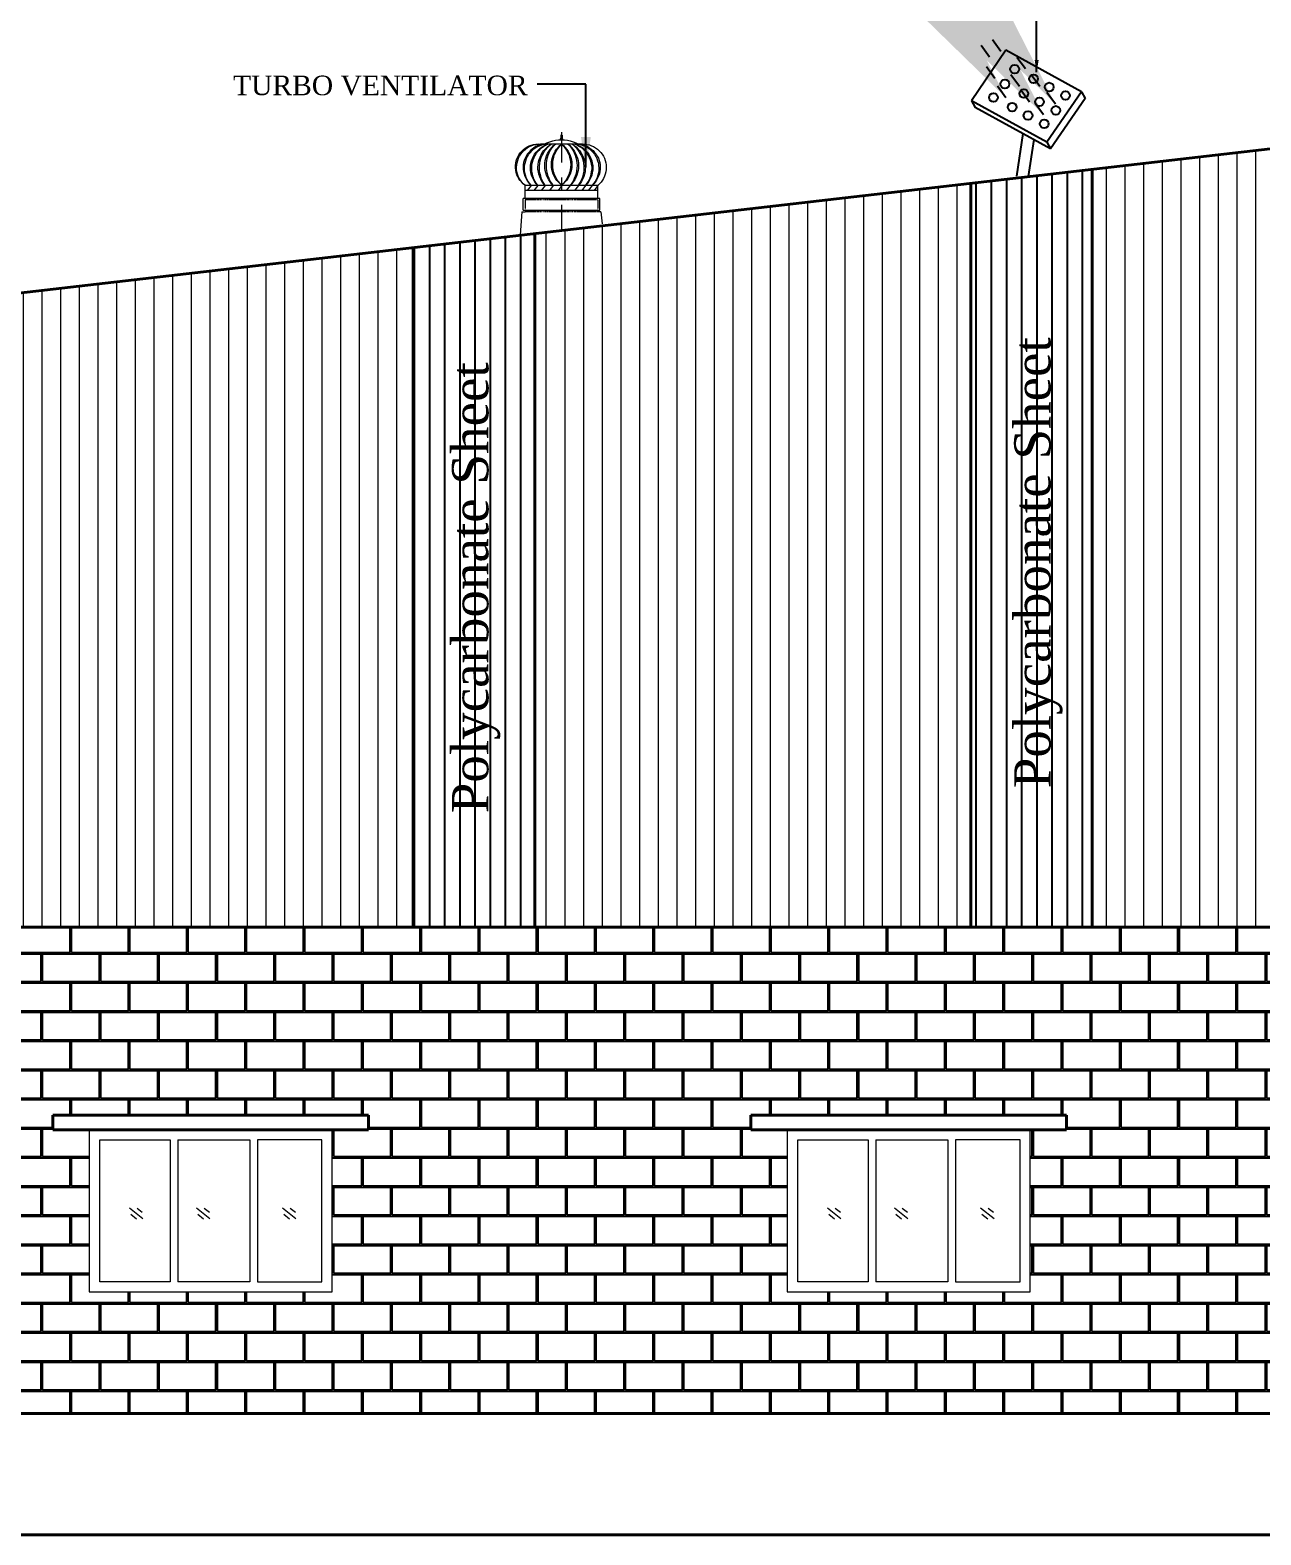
# Model space of a CAD drawing. Header units: metres. Extents: x 98347 to 98865, y -7394 to -7177.
# Drawn here: x 98535.27 to 98545.4, y -7311.34 to -7298.95 of the extents above; entities that cross this region are included whole.
import ezdxf

# ---------------------------------------------------------------- set-up
doc = ezdxf.new("R2010")
doc.units = ezdxf.units.M
doc.header["$LTSCALE"] = 0.5
doc.header["$MEASUREMENT"] = 0
doc.linetypes.add('DASHDOT', pattern=[1, 0.5, -0.25, 0, -0.25])
doc.layers.get('0').update_dxf_attribs({"color": 30, "lineweight": 40})
for name, color, linetype in [('COLUMN', 5, 'Continuous'), ('JSC-1A-Thin', 254, 'Continuous'), ('JSC-F-Hatch', 250, 'Continuous'), ('LINE', 7, 'Continuous'), ('OBJ', 5, 'Continuous')]:
    doc.layers.add(name, color=color, linetype=linetype)
for name, color, linetype, lineweight in [('DIM', 5, 'Continuous', 25), ('HAT', 8, 'Continuous', 18), ('JSC-S-Joinerys', 126, 'Continuous', 18), ('TEXT', 11, 'Continuous', 30)]:
    doc.layers.add(name, color=color, linetype=linetype, lineweight=lineweight)
doc.styles.add('DIM', font='times.ttf')
doc.styles.get("Standard").update_dxf_attribs({"font": 'times.ttf'})
doc.styles.add('style1', font='pala.ttf')
doc.dimstyles.new('Copy(5) of Standard1', dxfattribs={"dimtxt": 9, "dimasz": 12, "dimexe": 0, "dimexo": 0, "dimgap": 0.8, "dimtad": 2, "dimtoh": 1, "dimdec": 1, "dimlfac": 1.025, "dimzin": 0, "dimdsep": 46, "dimlunit": 4, "dimtxsty": 'style1', "dimcen": 0, "dimclrd": 4, "dimclre": 4, "dimclrt": 3, "dimazin": 0, "dimtfac": 1, "dimtdec": 1, "dimtofl": 0, "dimtmove": 1, "dimatfit": 2, "dimfxl": 0, "dimfrac": 2, "dimtolj": 1, "dimtzin": 0, "dimlwd": -1, "dimlwe": -1, "dimarcsym": 0})
doc.dimstyles.get("Standard").update_dxf_attribs({"dimtxt": 0.18, "dimasz": 0.18, "dimexe": 0.18, "dimexo": 0.0625, "dimgap": 0.09, "dimtad": 0, "dimtih": 1, "dimtoh": 1, "dimdec": 4, "dimzin": 0, "dimdsep": 46, "dimlunit": 4, "dimtxsty": 'Standard', "dimcen": 0.09, "dimadec": 0, "dimazin": 0, "dimtfac": 1, "dimtdec": 4, "dimtofl": 0, "dimtmove": 0, "dimatfit": 3, "dimfxl": 0, "dimtolj": 1, "dimtzin": 0, "dimarcsym": 0})
pattern_1 = [(90, (72660.93519, 3280.62256), (-0.15375, 0), [])]
pattern_2 = [(90, (72660.93519, 3280.62256), (-0.125, 0), [])]

# ---------------------------------------------------------------- blocks, each defined once
blk = doc.blocks.new('VGSGGG')
at = {"layer": 'JSC-1A-Thin', "lineweight": 9, "extrusion": (-0.000697341, -0.000131776, 1)}
blk.add_line((93333.973, -4535.175, 0), (93333.983, -4535.274), dxfattribs=at)
at = {"layer": 'JSC-1A-Thin', "lineweight": 9, "extrusion": (-0.000697341, -0.000131776, 1), "elevation": -64.488}
for points in [[(93333.327, -4534.965), (93333.312, -4534.954), (93333.299, -4534.94), (93333.286, -4534.926), (93333.276, -4534.911), (93333.266, -4534.894), (93333.259, -4534.878), (93333.254, -4534.859), (93333.25, -4534.84), (93333.248, -4534.821), (93333.248, -4534.802), (93333.25, -4534.783), (93333.254, -4534.765), (93333.259, -4534.747), (93333.267, -4534.73), (93333.276, -4534.714), (93333.287, -4534.698), (93333.3, -4534.683), (93333.313, -4534.671), (93333.328, -4534.659), (93333.343, -4534.65), (93333.361, -4534.641), (93333.378, -4534.634), (93333.397, -4534.629), (93333.415, -4534.626), (93333.434, -4534.625), (93333.453, -4534.626)], [(93333.326, -4534.966), (93333.312, -4534.954), (93333.299, -4534.939), (93333.288, -4534.924), (93333.278, -4534.908), (93333.27, -4534.89), (93333.265, -4534.873), (93333.26, -4534.855), (93333.257, -4534.836), (93333.257, -4534.817), (93333.258, -4534.798), (93333.261, -4534.779), (93333.266, -4534.76), (93333.272, -4534.743), (93333.281, -4534.725), (93333.291, -4534.709), (93333.302, -4534.695), (93333.315, -4534.681), (93333.329, -4534.668), (93333.345, -4534.656), (93333.361, -4534.647), (93333.378, -4534.64), (93333.396, -4534.633), (93333.415, -4534.629), (93333.433, -4534.627), (93333.452, -4534.626)], [(93333.489, -4534.626), (93333.47, -4534.628), (93333.451, -4534.633), (93333.433, -4534.639), (93333.416, -4534.647), (93333.4, -4534.656), (93333.385, -4534.668), (93333.37, -4534.68), (93333.357, -4534.694), (93333.345, -4534.708), (93333.336, -4534.725), (93333.327, -4534.742), (93333.32, -4534.76), (93333.315, -4534.778), (93333.312, -4534.797), (93333.311, -4534.816), (93333.312, -4534.835), (93333.314, -4534.853), (93333.318, -4534.872), (93333.324, -4534.89), (93333.332, -4534.907), (93333.341, -4534.924), (93333.351, -4534.939), (93333.364, -4534.954), (93333.378, -4534.966), (93333.365, -4534.951), (93333.353, -4534.935), (93333.343, -4534.918), (93333.336, -4534.9), (93333.329, -4534.881), (93333.324, -4534.862), (93333.322, -4534.842), (93333.322, -4534.821), (93333.323, -4534.802), (93333.326, -4534.783), (93333.332, -4534.763), (93333.339, -4534.745), (93333.347, -4534.727), (93333.358, -4534.71), (93333.37, -4534.695), (93333.384, -4534.68), (93333.398, -4534.666), (93333.414, -4534.655), (93333.432, -4534.645), (93333.45, -4534.637), (93333.468, -4534.631), (93333.488, -4534.627)], [(93333.431, -4534.966), (93333.418, -4534.952), (93333.406, -4534.936), (93333.395, -4534.918), (93333.387, -4534.9), (93333.38, -4534.882), (93333.375, -4534.862), (93333.372, -4534.842), (93333.372, -4534.823), (93333.372, -4534.802), (93333.375, -4534.782), (93333.38, -4534.763), (93333.387, -4534.744), (93333.395, -4534.726), (93333.405, -4534.709), (93333.418, -4534.693), (93333.431, -4534.678), (93333.445, -4534.664), (93333.461, -4534.652), (93333.478, -4534.642), (93333.496, -4534.633), (93333.515, -4534.627)], [(93333.431, -4534.965), (93333.419, -4534.949), (93333.409, -4534.933), (93333.399, -4534.915), (93333.392, -4534.896), (93333.387, -4534.875), (93333.383, -4534.855), (93333.381, -4534.836), (93333.381, -4534.815), (93333.383, -4534.794), (93333.387, -4534.775), (93333.393, -4534.755), (93333.401, -4534.736), (93333.41, -4534.719), (93333.421, -4534.701), (93333.433, -4534.685), (93333.447, -4534.671), (93333.463, -4534.657), (93333.479, -4534.645), (93333.497, -4534.635), (93333.515, -4534.626)], [(93333.489, -4534.966), (93333.477, -4534.951), (93333.465, -4534.933), (93333.456, -4534.915), (93333.447, -4534.896), (93333.441, -4534.875), (93333.437, -4534.855), (93333.433, -4534.835), (93333.433, -4534.815), (93333.434, -4534.793), (93333.437, -4534.773), (93333.442, -4534.753), (93333.45, -4534.733), (93333.458, -4534.714), (93333.468, -4534.696), (93333.481, -4534.679), (93333.494, -4534.664), (93333.51, -4534.65), (93333.525, -4534.637), (93333.543, -4534.625)], [(93333.492, -4534.966), (93333.48, -4534.949), (93333.47, -4534.93), (93333.461, -4534.911), (93333.455, -4534.89), (93333.45, -4534.87), (93333.446, -4534.848), (93333.445, -4534.827), (93333.445, -4534.806), (93333.447, -4534.785), (93333.451, -4534.765), (93333.457, -4534.744), (93333.465, -4534.724), (93333.475, -4534.705), (93333.485, -4534.687), (93333.498, -4534.67), (93333.512, -4534.654), (93333.527, -4534.639), (93333.543, -4534.625)], [(93333.799, -4534.626), (93333.453, -4534.626)], [(93333.485, -4534.626), (93333.507, -4534.616), (93333.531, -4534.607), (93333.554, -4534.6), (93333.577, -4534.595), (93333.602, -4534.592), (93333.626, -4534.591), (93333.65, -4534.592), (93333.675, -4534.595), (93333.698, -4534.6), (93333.722, -4534.607), (93333.745, -4534.616), (93333.767, -4534.626)], [(93333.558, -4534.967), (93333.544, -4534.952), (93333.532, -4534.936), (93333.521, -4534.919), (93333.511, -4534.901), (93333.503, -4534.882), (93333.497, -4534.863), (93333.493, -4534.843), (93333.489, -4534.823), (93333.489, -4534.802), (93333.489, -4534.782), (93333.493, -4534.762), (93333.498, -4534.742), (93333.504, -4534.723), (93333.512, -4534.704), (93333.523, -4534.687), (93333.533, -4534.67), (93333.547, -4534.654), (93333.561, -4534.639), (93333.577, -4534.626)], [(93333.559, -4534.966), (93333.546, -4534.949), (93333.534, -4534.93), (93333.524, -4534.91), (93333.516, -4534.89), (93333.51, -4534.869), (93333.505, -4534.847), (93333.502, -4534.825), (93333.502, -4534.803), (93333.503, -4534.781), (93333.506, -4534.76), (93333.511, -4534.737), (93333.518, -4534.717), (93333.526, -4534.697), (93333.537, -4534.677), (93333.548, -4534.659), (93333.562, -4534.641), (93333.577, -4534.625)], [(93333.63, -4534.965), (93333.615, -4534.953), (93333.601, -4534.939), (93333.588, -4534.925), (93333.577, -4534.909), (93333.567, -4534.891), (93333.558, -4534.873), (93333.552, -4534.855), (93333.548, -4534.836), (93333.544, -4534.816), (93333.544, -4534.796), (93333.544, -4534.776), (93333.548, -4534.757), (93333.552, -4534.737), (93333.558, -4534.719), (93333.566, -4534.701), (93333.575, -4534.684), (93333.586, -4534.668), (93333.599, -4534.653), (93333.613, -4534.639), (93333.629, -4534.626)], [(93333.63, -4534.966), (93333.615, -4534.951), (93333.602, -4534.935), (93333.589, -4534.917), (93333.579, -4534.899), (93333.57, -4534.88), (93333.564, -4534.859), (93333.558, -4534.838), (93333.556, -4534.817), (93333.555, -4534.796), (93333.556, -4534.775), (93333.558, -4534.754), (93333.564, -4534.733), (93333.57, -4534.713), (93333.579, -4534.693), (93333.589, -4534.675), (93333.602, -4534.657), (93333.615, -4534.641), (93333.63, -4534.626)], [(93333.638, -4534.583), (93333.615, -4534.583), (93333.615, -4534.591), (93333.638, -4534.591), (93333.638, -4534.583)], [(93333.631, -4534.554), (93333.622, -4534.554)], [(93333.622, -4534.554), (93333.622, -4534.583)], [(93333.627, -4534.626), (93333.642, -4534.639), (93333.656, -4534.653), (93333.669, -4534.668), (93333.68, -4534.684), (93333.69, -4534.701), (93333.698, -4534.719), (93333.704, -4534.737), (93333.708, -4534.757), (93333.711, -4534.776), (93333.712, -4534.796), (93333.711, -4534.816), (93333.708, -4534.836), (93333.703, -4534.855), (93333.697, -4534.873), (93333.689, -4534.891), (93333.679, -4534.909), (93333.668, -4534.925), (93333.655, -4534.939), (93333.641, -4534.953), (93333.625, -4534.965)], [(93333.626, -4534.626), (93333.642, -4534.641), (93333.655, -4534.657), (93333.667, -4534.675), (93333.677, -4534.693), (93333.686, -4534.713), (93333.693, -4534.733), (93333.698, -4534.754), (93333.701, -4534.775), (93333.702, -4534.796), (93333.701, -4534.817), (93333.698, -4534.838), (93333.693, -4534.859), (93333.686, -4534.88), (93333.677, -4534.899), (93333.667, -4534.917), (93333.655, -4534.935), (93333.642, -4534.951), (93333.626, -4534.966)], [(93333.631, -4534.554), (93333.631, -4534.583)], [(93333.679, -4534.626), (93333.694, -4534.639), (93333.709, -4534.654), (93333.722, -4534.67), (93333.733, -4534.687), (93333.743, -4534.704), (93333.751, -4534.723), (93333.758, -4534.742), (93333.763, -4534.762), (93333.766, -4534.782), (93333.767, -4534.802), (93333.766, -4534.823), (93333.763, -4534.843), (93333.759, -4534.863), (93333.753, -4534.882), (93333.744, -4534.901), (93333.735, -4534.919), (93333.723, -4534.936), (93333.711, -4534.952), (93333.697, -4534.967)], [(93333.679, -4534.625), (93333.694, -4534.641), (93333.708, -4534.659), (93333.72, -4534.677), (93333.73, -4534.697), (93333.739, -4534.717), (93333.745, -4534.737), (93333.751, -4534.76), (93333.753, -4534.781), (93333.755, -4534.803), (93333.754, -4534.825), (93333.751, -4534.847), (93333.747, -4534.869), (93333.74, -4534.89), (93333.732, -4534.91), (93333.722, -4534.93), (93333.711, -4534.949), (93333.697, -4534.966)], [(93333.713, -4534.625), (93333.73, -4534.637), (93333.746, -4534.65), (93333.761, -4534.664), (93333.775, -4534.679), (93333.787, -4534.696), (93333.797, -4534.714), (93333.806, -4534.733), (93333.813, -4534.753), (93333.818, -4534.773), (93333.822, -4534.793), (93333.823, -4534.815), (93333.822, -4534.835), (93333.82, -4534.855), (93333.815, -4534.875), (93333.809, -4534.896), (93333.8, -4534.915), (93333.79, -4534.933), (93333.779, -4534.951), (93333.766, -4534.966)], [(93333.713, -4534.625), (93333.729, -4534.639), (93333.744, -4534.654), (93333.758, -4534.67), (93333.77, -4534.687), (93333.781, -4534.705), (93333.79, -4534.724), (93333.799, -4534.744), (93333.805, -4534.765), (93333.808, -4534.785), (93333.811, -4534.806), (93333.811, -4534.827), (93333.81, -4534.848), (93333.806, -4534.87), (93333.801, -4534.89), (93333.794, -4534.911), (93333.786, -4534.93), (93333.776, -4534.949), (93333.763, -4534.966)], [(93333.74, -4534.626), (93333.759, -4534.635), (93333.776, -4534.645), (93333.793, -4534.657), (93333.808, -4534.671), (93333.822, -4534.685), (93333.834, -4534.701), (93333.845, -4534.719), (93333.855, -4534.736), (93333.862, -4534.755), (93333.868, -4534.775), (93333.872, -4534.794), (93333.875, -4534.815), (93333.875, -4534.836), (93333.872, -4534.855), (93333.869, -4534.875), (93333.863, -4534.896), (93333.857, -4534.915), (93333.847, -4534.933), (93333.836, -4534.949), (93333.824, -4534.965)], [(93333.74, -4534.627), (93333.759, -4534.633), (93333.778, -4534.642), (93333.794, -4534.652), (93333.811, -4534.664), (93333.825, -4534.678), (93333.838, -4534.693), (93333.851, -4534.709), (93333.861, -4534.726), (93333.869, -4534.744), (93333.876, -4534.763), (93333.88, -4534.782), (93333.884, -4534.802), (93333.884, -4534.823), (93333.884, -4534.842), (93333.88, -4534.862), (93333.876, -4534.882), (93333.869, -4534.9), (93333.86, -4534.918), (93333.85, -4534.936), (93333.838, -4534.952), (93333.824, -4534.966)], [(93333.767, -4534.626), (93333.786, -4534.628), (93333.805, -4534.633), (93333.823, -4534.639), (93333.84, -4534.647), (93333.857, -4534.656), (93333.872, -4534.668), (93333.886, -4534.68), (93333.899, -4534.694), (93333.912, -4534.708), (93333.921, -4534.725), (93333.93, -4534.742), (93333.936, -4534.76), (93333.941, -4534.778), (93333.944, -4534.797), (93333.945, -4534.816), (93333.945, -4534.835), (93333.943, -4534.853), (93333.939, -4534.872), (93333.932, -4534.89), (93333.924, -4534.907), (93333.916, -4534.924), (93333.905, -4534.939), (93333.893, -4534.954), (93333.878, -4534.966)], [(93333.767, -4534.627), (93333.787, -4534.631), (93333.805, -4534.637), (93333.824, -4534.645), (93333.841, -4534.655), (93333.857, -4534.666), (93333.872, -4534.68), (93333.886, -4534.695), (93333.897, -4534.71), (93333.908, -4534.727), (93333.917, -4534.745), (93333.924, -4534.763), (93333.93, -4534.783), (93333.932, -4534.802), (93333.934, -4534.821), (93333.933, -4534.842), (93333.931, -4534.862), (93333.926, -4534.881), (93333.92, -4534.9), (93333.912, -4534.918), (93333.903, -4534.935), (93333.891, -4534.951), (93333.878, -4534.966)], [(93333.799, -4534.626), (93333.818, -4534.627), (93333.836, -4534.629), (93333.856, -4534.633), (93333.873, -4534.64), (93333.891, -4534.647), (93333.907, -4534.656), (93333.923, -4534.668), (93333.937, -4534.681), (93333.95, -4534.695), (93333.961, -4534.709), (93333.971, -4534.725), (93333.98, -4534.743), (93333.987, -4534.76), (93333.991, -4534.779), (93333.994, -4534.798), (93333.995, -4534.817), (93333.995, -4534.836), (93333.991, -4534.855), (93333.987, -4534.873), (93333.981, -4534.89), (93333.973, -4534.908), (93333.964, -4534.924), (93333.953, -4534.939), (93333.94, -4534.954), (93333.926, -4534.966)], [(93333.926, -4534.966), (93333.326, -4534.966)], [(93333.326, -4535.075), (93333.326, -4534.966)], [(93333.926, -4535.009), (93333.326, -4535.009)], [(93333.376, -4534.966), (93333.345, -4535.009)], [(93333.431, -4534.966), (93333.399, -4535.009)], [(93333.491, -4534.966), (93333.458, -4535.009)], [(93333.558, -4534.966), (93333.527, -4535.009)], [(93333.629, -4534.966), (93333.598, -4535.009)], [(93333.697, -4534.966), (93333.666, -4535.009)], [(93333.766, -4534.966), (93333.734, -4535.009)], [(93333.825, -4534.966), (93333.793, -4535.009)], [(93333.878, -4534.966), (93333.847, -4535.009)], [(93333.926, -4534.966), (93333.895, -4535.009)], [(93333.926, -4535.075), (93333.926, -4534.966)], [(93333.941, -4535.075), (93333.312, -4535.075)], [(93333.312, -4535.17), (93333.941, -4535.17), (93333.941, -4535.075)], [(93333.312, -4535.17), (93333.312, -4535.075)], [(93333.328, -4535.085), (93333.326, -4535.085)], [(93333.326, -4535.085), (93333.326, -4535.087)], [(93333.326, -4535.088), (93333.326, -4535.089)], [(93333.326, -4535.091), (93333.326, -4535.092)], [(93333.326, -4535.093), (93333.326, -4535.095)], [(93333.326, -4535.095), (93333.326, -4535.098)], [(93333.326, -4535.099), (93333.326, -4535.1)], [(93333.326, -4535.101), (93333.326, -4535.103)], [(93333.326, -4535.103), (93333.326, -4535.106)], [(93333.326, -4535.107), (93333.326, -4535.108)], [(93333.326, -4535.11), (93333.326, -4535.111)], [(93333.326, -4535.112), (93333.326, -4535.114)], [(93333.326, -4535.115), (93333.326, -4535.117)], [(93333.326, -4535.118), (93333.326, -4535.119)], [(93333.326, -4535.12), (93333.326, -4535.122)], [(93333.326, -4535.122), (93333.326, -4535.125)], [(93333.326, -4535.126), (93333.326, -4535.127)], [(93333.326, -4535.128), (93333.326, -4535.13)], [(93333.326, -4535.13), (93333.326, -4535.133)], [(93333.326, -4535.134), (93333.326, -4535.136)], [(93333.33, -4535.085), (93333.328, -4535.085)], [(93333.332, -4535.085), (93333.331, -4535.085)], [(93333.336, -4535.085), (93333.333, -4535.085)], [(93333.338, -4535.085), (93333.337, -4535.085)], [(93333.341, -4535.085), (93333.339, -4535.085)], [(93333.343, -4535.085), (93333.341, -4535.085)], [(93333.347, -4535.085), (93333.345, -4535.085)], [(93333.349, -4535.085), (93333.347, -4535.085)], [(93333.351, -4535.085), (93333.35, -4535.085)], [(93333.355, -4535.085), (93333.352, -4535.085)], [(93333.357, -4535.085), (93333.355, -4535.085)], [(93333.36, -4535.085), (93333.358, -4535.085)], [(93333.363, -4535.085), (93333.36, -4535.085)], [(93333.366, -4535.085), (93333.364, -4535.085)], [(93333.368, -4535.085), (93333.366, -4535.085)], [(93333.37, -4535.085), (93333.369, -4535.085)], [(93333.374, -4535.085), (93333.372, -4535.085)], [(93333.376, -4535.085), (93333.374, -4535.085)], [(93333.378, -4535.085), (93333.377, -4535.085)], [(93333.382, -4535.085), (93333.379, -4535.085)], [(93333.385, -4535.085), (93333.383, -4535.085)], [(93333.387, -4535.085), (93333.385, -4535.085)], [(93333.39, -4535.085), (93333.388, -4535.085)], [(93333.393, -4535.085), (93333.391, -4535.085)], [(93333.395, -4535.085), (93333.393, -4535.085)], [(93333.397, -4535.085), (93333.396, -4535.085)], [(93333.401, -4535.085), (93333.398, -4535.085)], [(93333.404, -4535.085), (93333.401, -4535.085)], [(93333.406, -4535.085), (93333.404, -4535.085)], [(93333.409, -4535.085), (93333.407, -4535.085)], [(93333.412, -4535.085), (93333.41, -4535.085)], [(93333.414, -4535.085), (93333.412, -4535.085)], [(93333.416, -4535.085), (93333.415, -4535.085)], [(93333.42, -4535.085), (93333.418, -4535.085)], [(93333.422, -4535.085), (93333.42, -4535.085)], [(93333.424, -4535.085), (93333.423, -4535.085)], [(93333.428, -4535.085), (93333.427, -4535.085)], [(93333.431, -4535.085), (93333.429, -4535.085)], [(93333.433, -4535.085), (93333.431, -4535.085)], [(93333.436, -4535.085), (93333.434, -4535.085)], [(93333.439, -4535.085), (93333.437, -4535.085)], [(93333.441, -4535.085), (93333.439, -4535.085)], [(93333.443, -4535.085), (93333.442, -4535.085)], [(93333.447, -4535.085), (93333.445, -4535.085)], [(93333.45, -4535.085), (93333.447, -4535.085)], [(93333.452, -4535.085), (93333.45, -4535.085)], [(93333.455, -4535.085), (93333.453, -4535.085)], [(93333.458, -4535.085), (93333.456, -4535.085)], [(93333.46, -4535.085), (93333.458, -4535.085)], [(93333.463, -4535.085), (93333.461, -4535.085)], [(93333.466, -4535.085), (93333.464, -4535.085)], [(93333.468, -4535.085), (93333.466, -4535.085)], [(93333.47, -4535.085), (93333.469, -4535.085)], [(93333.474, -4535.085), (93333.473, -4535.085)], [(93333.477, -4535.085), (93333.475, -4535.085)], [(93333.479, -4535.085), (93333.477, -4535.085)], [(93333.482, -4535.085), (93333.48, -4535.085)], [(93333.485, -4535.085), (93333.483, -4535.085)], [(93333.487, -4535.085), (93333.485, -4535.085)], [(93333.489, -4535.085), (93333.488, -4535.085)], [(93333.493, -4535.085), (93333.491, -4535.085)], [(93333.496, -4535.085), (93333.493, -4535.085)], [(93333.498, -4535.085), (93333.496, -4535.085)], [(93333.501, -4535.085), (93333.5, -4535.085)], [(93333.504, -4535.085), (93333.502, -4535.085)], [(93333.506, -4535.085), (93333.504, -4535.085)], [(93333.509, -4535.085), (93333.507, -4535.085)], [(93333.512, -4535.085), (93333.51, -4535.085)], [(93333.514, -4535.085), (93333.512, -4535.085)], [(93333.518, -4535.085), (93333.515, -4535.085)], [(93333.52, -4535.085), (93333.519, -4535.085)], [(93333.523, -4535.085), (93333.521, -4535.085)], [(93333.525, -4535.085), (93333.523, -4535.085)], [(93333.528, -4535.085), (93333.526, -4535.085)], [(93333.531, -4535.085), (93333.529, -4535.085)], [(93333.533, -4535.085), (93333.531, -4535.085)], [(93333.537, -4535.085), (93333.534, -4535.085)], [(93333.539, -4535.085), (93333.537, -4535.085)], [(93333.542, -4535.085), (93333.54, -4535.085)], [(93333.544, -4535.085), (93333.542, -4535.085)], [(93333.548, -4535.085), (93333.546, -4535.085)], [(93333.55, -4535.085), (93333.548, -4535.085)], [(93333.552, -4535.085), (93333.55, -4535.085)], [(93333.556, -4535.085), (93333.553, -4535.085)], [(93333.558, -4535.085), (93333.556, -4535.085)], [(93333.56, -4535.085), (93333.559, -4535.085)], [(93333.564, -4535.085), (93333.561, -4535.085)], [(93333.567, -4535.085), (93333.565, -4535.085)], [(93333.569, -4535.085), (93333.567, -4535.085)], [(93333.571, -4535.085), (93333.569, -4535.085)], [(93333.575, -4535.085), (93333.573, -4535.085)], [(93333.577, -4535.085), (93333.575, -4535.085)], [(93333.579, -4535.085), (93333.578, -4535.085)], [(93333.583, -4535.085), (93333.58, -4535.085)], [(93333.585, -4535.085), (93333.583, -4535.085)], [(93333.588, -4535.085), (93333.586, -4535.085)], [(93333.591, -4535.085), (93333.588, -4535.085)], [(93333.594, -4535.085), (93333.592, -4535.085)], [(93333.596, -4535.085), (93333.594, -4535.085)], [(93333.598, -4535.085), (93333.597, -4535.085)], [(93333.602, -4535.085), (93333.599, -4535.085)], [(93333.604, -4535.085), (93333.602, -4535.085)], [(93333.606, -4535.085), (93333.605, -4535.085)], [(93333.61, -4535.085), (93333.607, -4535.085)], [(93333.613, -4535.085), (93333.611, -4535.085)], [(93333.615, -4535.085), (93333.613, -4535.085)], [(93333.617, -4535.085), (93333.616, -4535.085)], [(93333.621, -4535.085), (93333.619, -4535.085)], [(93333.623, -4535.085), (93333.621, -4535.085)], [(93333.625, -4535.085), (93333.624, -4535.085)], [(93333.629, -4535.085), (93333.626, -4535.085)], [(93333.631, -4535.085), (93333.629, -4535.085)], [(93333.633, -4535.085), (93333.632, -4535.085)], [(93333.637, -4535.085), (93333.635, -4535.085)], [(93333.64, -4535.085), (93333.638, -4535.085)], [(93333.642, -4535.085), (93333.64, -4535.085)], [(93333.644, -4535.085), (93333.643, -4535.085)], [(93333.648, -4535.085), (93333.646, -4535.085)], [(93333.65, -4535.085), (93333.648, -4535.085)], [(93333.652, -4535.085), (93333.651, -4535.085)], [(93333.656, -4535.085), (93333.654, -4535.085)], [(93333.659, -4535.085), (93333.656, -4535.085)], [(93333.661, -4535.085), (93333.659, -4535.085)], [(93333.664, -4535.085), (93333.662, -4535.085)], [(93333.667, -4535.085), (93333.665, -4535.085)], [(93333.669, -4535.085), (93333.667, -4535.085)], [(93333.671, -4535.085), (93333.67, -4535.085)], [(93333.675, -4535.085), (93333.673, -4535.085)], [(93333.677, -4535.085), (93333.675, -4535.085)], [(93333.68, -4535.085), (93333.678, -4535.085)], [(93333.683, -4535.085), (93333.681, -4535.085)], [(93333.686, -4535.085), (93333.684, -4535.085)], [(93333.688, -4535.085), (93333.686, -4535.085)], [(93333.69, -4535.085), (93333.689, -4535.085)], [(93333.694, -4535.085), (93333.692, -4535.085)], [(93333.696, -4535.085), (93333.694, -4535.085)], [(93333.699, -4535.085), (93333.697, -4535.085)], [(93333.702, -4535.085), (93333.7, -4535.085)], [(93333.705, -4535.085), (93333.702, -4535.085)], [(93333.707, -4535.085), (93333.705, -4535.085)], [(93333.71, -4535.085), (93333.708, -4535.085)], [(93333.713, -4535.085), (93333.711, -4535.085)], [(93333.715, -4535.085), (93333.713, -4535.085)], [(93333.719, -4535.085), (93333.716, -4535.085)], [(93333.721, -4535.085), (93333.719, -4535.085)], [(93333.723, -4535.085), (93333.721, -4535.085)], [(93333.726, -4535.085), (93333.724, -4535.085)], [(93333.729, -4535.085), (93333.727, -4535.085)], [(93333.732, -4535.085), (93333.73, -4535.085)], [(93333.734, -4535.085), (93333.732, -4535.085)], [(93333.738, -4535.085), (93333.735, -4535.085)], [(93333.74, -4535.085), (93333.738, -4535.085)], [(93333.742, -4535.085), (93333.74, -4535.085)], [(93333.745, -4535.085), (93333.743, -4535.085)], [(93333.748, -4535.085), (93333.746, -4535.085)], [(93333.751, -4535.085), (93333.749, -4535.085)], [(93333.753, -4535.085), (93333.751, -4535.085)], [(93333.757, -4535.085), (93333.754, -4535.085)], [(93333.759, -4535.085), (93333.757, -4535.085)], [(93333.761, -4535.085), (93333.759, -4535.085)], [(93333.765, -4535.085), (93333.762, -4535.085)], [(93333.767, -4535.085), (93333.765, -4535.085)], [(93333.769, -4535.085), (93333.768, -4535.085)], [(93333.772, -4535.085), (93333.77, -4535.085)], [(93333.776, -4535.085), (93333.774, -4535.085)], [(93333.778, -4535.085), (93333.776, -4535.085)], [(93333.78, -4535.085), (93333.778, -4535.085)], [(93333.784, -4535.085), (93333.781, -4535.085)], [(93333.786, -4535.085), (93333.784, -4535.085)], [(93333.788, -4535.085), (93333.787, -4535.085)], [(93333.792, -4535.085), (93333.789, -4535.085)], [(93333.794, -4535.085), (93333.792, -4535.085)], [(93333.797, -4535.085), (93333.795, -4535.085)], [(93333.799, -4535.085), (93333.797, -4535.085)], [(93333.803, -4535.085), (93333.8, -4535.085)], [(93333.805, -4535.085), (93333.803, -4535.085)], [(93333.807, -4535.085), (93333.806, -4535.085)], [(93333.811, -4535.085), (93333.808, -4535.085)], [(93333.813, -4535.085), (93333.811, -4535.085)], [(93333.815, -4535.085), (93333.814, -4535.085)], [(93333.818, -4535.085), (93333.816, -4535.085)], [(93333.822, -4535.085), (93333.82, -4535.085)], [(93333.824, -4535.085), (93333.822, -4535.085)], [(93333.826, -4535.085), (93333.825, -4535.085)], [(93333.83, -4535.085), (93333.827, -4535.085)], [(93333.832, -4535.085), (93333.83, -4535.085)], [(93333.834, -4535.085), (93333.833, -4535.085)], [(93333.838, -4535.085), (93333.835, -4535.085)], [(93333.84, -4535.085), (93333.838, -4535.085)], [(93333.843, -4535.085), (93333.841, -4535.085)], [(93333.845, -4535.085), (93333.844, -4535.085)], [(93333.849, -4535.085), (93333.847, -4535.085)], [(93333.851, -4535.085), (93333.849, -4535.085)], [(93333.853, -4535.085), (93333.852, -4535.085)], [(93333.857, -4535.085), (93333.854, -4535.085)], [(93333.859, -4535.085), (93333.857, -4535.085)], [(93333.861, -4535.085), (93333.86, -4535.085)], [(93333.865, -4535.085), (93333.863, -4535.085)], [(93333.868, -4535.085), (93333.866, -4535.085)], [(93333.87, -4535.085), (93333.868, -4535.085)], [(93333.872, -4535.085), (93333.871, -4535.085)], [(93333.876, -4535.085), (93333.873, -4535.085)], [(93333.878, -4535.085), (93333.876, -4535.085)], [(93333.88, -4535.085), (93333.879, -4535.085)], [(93333.884, -4535.085), (93333.882, -4535.085)], [(93333.886, -4535.085), (93333.884, -4535.085)], [(93333.889, -4535.085), (93333.887, -4535.085)], [(93333.891, -4535.085), (93333.89, -4535.085)], [(93333.895, -4535.085), (93333.893, -4535.085)], [(93333.897, -4535.085), (93333.895, -4535.085)], [(93333.899, -4535.085), (93333.898, -4535.085)], [(93333.903, -4535.085), (93333.901, -4535.085)], [(93333.905, -4535.085), (93333.903, -4535.085)], [(93333.908, -4535.085), (93333.906, -4535.085)], [(93333.911, -4535.085), (93333.909, -4535.085)], [(93333.914, -4535.085), (93333.912, -4535.085)], [(93333.916, -4535.085), (93333.914, -4535.085)], [(93333.918, -4535.085), (93333.917, -4535.085)], [(93333.922, -4535.085), (93333.92, -4535.085)], [(93333.924, -4535.085), (93333.922, -4535.085)], [(93333.926, -4535.085), (93333.925, -4535.085)], [(93333.926, -4535.085), (93333.926, -4535.087)], [(93333.926, -4535.088), (93333.926, -4535.089)], [(93333.926, -4535.091), (93333.926, -4535.092)], [(93333.926, -4535.093), (93333.926, -4535.095)], [(93333.926, -4535.095), (93333.926, -4535.098)], [(93333.926, -4535.099), (93333.926, -4535.1)], [(93333.926, -4535.101), (93333.926, -4535.103)], [(93333.926, -4535.103), (93333.926, -4535.106)], [(93333.926, -4535.107), (93333.926, -4535.108)], [(93333.926, -4535.11), (93333.926, -4535.111)], [(93333.926, -4535.112), (93333.926, -4535.114)], [(93333.926, -4535.115), (93333.926, -4535.117)], [(93333.926, -4535.118), (93333.926, -4535.119)], [(93333.926, -4535.12), (93333.926, -4535.122)], [(93333.926, -4535.122), (93333.926, -4535.125)], [(93333.926, -4535.126), (93333.926, -4535.127)], [(93333.926, -4535.128), (93333.926, -4535.13)], [(93333.926, -4535.13), (93333.926, -4535.133)], [(93333.926, -4535.134), (93333.926, -4535.136)], [(93333.301, -4535.184), (93333.287, -4535.372)], [(93333.301, -4535.184), (93333.326, -4535.184)], [(93333.326, -4535.137), (93333.326, -4535.138)], [(93333.326, -4535.139), (93333.326, -4535.141)], [(93333.326, -4535.141), (93333.326, -4535.144)], [(93333.326, -4535.145), (93333.326, -4535.146)], [(93333.326, -4535.147), (93333.326, -4535.149)], [(93333.326, -4535.149), (93333.326, -4535.152)], [(93333.326, -4535.153), (93333.326, -4535.155)], [(93333.326, -4535.156), (93333.326, -4535.157)], [(93333.326, -4535.158), (93333.326, -4535.16)], [(93333.326, -4535.161), (93333.326, -4535.163)], [(93333.326, -4535.164), (93333.326, -4535.165)], [(93333.326, -4535.166), (93333.326, -4535.168)], [(93333.326, -4535.168), (93333.326, -4535.171)], [(93333.326, -4535.172), (93333.326, -4535.174)], [(93333.326, -4535.174), (93333.326, -4535.176)], [(93333.326, -4535.177), (93333.326, -4535.179)], [(93333.326, -4535.18), (93333.326, -4535.182)], [(93333.326, -4535.183), (93333.326, -4535.184)], [(93333.328, -4535.184), (93333.326, -4535.184)], [(93333.33, -4535.184), (93333.328, -4535.184)], [(93333.332, -4535.184), (93333.331, -4535.184)], [(93333.336, -4535.184), (93333.333, -4535.184)], [(93333.338, -4535.184), (93333.337, -4535.184)], [(93333.341, -4535.184), (93333.339, -4535.184)], [(93333.343, -4535.184), (93333.341, -4535.184)], [(93333.347, -4535.184), (93333.345, -4535.184)], [(93333.349, -4535.184), (93333.347, -4535.184)], [(93333.351, -4535.184), (93333.35, -4535.184)], [(93333.355, -4535.184), (93333.352, -4535.184)], [(93333.357, -4535.184), (93333.355, -4535.184)], [(93333.36, -4535.184), (93333.358, -4535.184)], [(93333.363, -4535.184), (93333.36, -4535.184)], [(93333.366, -4535.184), (93333.364, -4535.184)], [(93333.368, -4535.184), (93333.366, -4535.184)], [(93333.37, -4535.184), (93333.369, -4535.184)], [(93333.374, -4535.184), (93333.372, -4535.184)], [(93333.376, -4535.184), (93333.374, -4535.184)], [(93333.378, -4535.184), (93333.377, -4535.184)], [(93333.382, -4535.184), (93333.379, -4535.184)], [(93333.385, -4535.184), (93333.383, -4535.184)], [(93333.387, -4535.184), (93333.385, -4535.184)], [(93333.39, -4535.184), (93333.388, -4535.184)], [(93333.393, -4535.184), (93333.391, -4535.184)], [(93333.395, -4535.184), (93333.393, -4535.184)], [(93333.397, -4535.184), (93333.396, -4535.184)], [(93333.401, -4535.184), (93333.398, -4535.184)], [(93333.404, -4535.184), (93333.401, -4535.184)], [(93333.406, -4535.184), (93333.404, -4535.184)], [(93333.409, -4535.184), (93333.407, -4535.184)], [(93333.412, -4535.184), (93333.41, -4535.184)], [(93333.414, -4535.184), (93333.412, -4535.184)], [(93333.416, -4535.184), (93333.415, -4535.184)], [(93333.42, -4535.184), (93333.418, -4535.184)], [(93333.422, -4535.184), (93333.42, -4535.184)], [(93333.424, -4535.184), (93333.423, -4535.184)], [(93333.428, -4535.184), (93333.427, -4535.184)], [(93333.431, -4535.184), (93333.429, -4535.184)], [(93333.433, -4535.184), (93333.431, -4535.184)], [(93333.436, -4535.184), (93333.434, -4535.184)], [(93333.439, -4535.184), (93333.437, -4535.184)], [(93333.441, -4535.184), (93333.439, -4535.184)], [(93333.443, -4535.184), (93333.442, -4535.184)], [(93333.447, -4535.184), (93333.445, -4535.184)], [(93333.45, -4535.184), (93333.447, -4535.184)], [(93333.452, -4535.184), (93333.45, -4535.184)], [(93333.455, -4535.184), (93333.453, -4535.184)], [(93333.458, -4535.184), (93333.456, -4535.184)], [(93333.46, -4535.184), (93333.458, -4535.184)], [(93333.463, -4535.184), (93333.461, -4535.184)], [(93333.466, -4535.184), (93333.464, -4535.184)], [(93333.468, -4535.184), (93333.466, -4535.184)], [(93333.47, -4535.184), (93333.469, -4535.184)], [(93333.474, -4535.184), (93333.473, -4535.184)], [(93333.477, -4535.184), (93333.475, -4535.184)], [(93333.479, -4535.184), (93333.477, -4535.184)], [(93333.482, -4535.184), (93333.48, -4535.184)], [(93333.485, -4535.184), (93333.483, -4535.184)], [(93333.487, -4535.184), (93333.485, -4535.184)], [(93333.489, -4535.184), (93333.488, -4535.184)], [(93333.493, -4535.184), (93333.491, -4535.184)], [(93333.496, -4535.184), (93333.493, -4535.184)], [(93333.498, -4535.184), (93333.496, -4535.184)], [(93333.501, -4535.184), (93333.5, -4535.184)], [(93333.504, -4535.184), (93333.502, -4535.184)], [(93333.506, -4535.184), (93333.504, -4535.184)], [(93333.509, -4535.184), (93333.507, -4535.184)], [(93333.512, -4535.184), (93333.51, -4535.184)], [(93333.514, -4535.184), (93333.512, -4535.184)], [(93333.518, -4535.184), (93333.515, -4535.184)], [(93333.52, -4535.184), (93333.519, -4535.184)], [(93333.523, -4535.184), (93333.521, -4535.184)], [(93333.525, -4535.184), (93333.523, -4535.184)], [(93333.528, -4535.184), (93333.526, -4535.184)], [(93333.531, -4535.184), (93333.529, -4535.184)], [(93333.533, -4535.184), (93333.531, -4535.184)], [(93333.537, -4535.184), (93333.534, -4535.184)], [(93333.539, -4535.184), (93333.537, -4535.184)], [(93333.542, -4535.184), (93333.54, -4535.184)], [(93333.544, -4535.184), (93333.542, -4535.184)], [(93333.548, -4535.184), (93333.546, -4535.184)], [(93333.55, -4535.184), (93333.548, -4535.184)], [(93333.552, -4535.184), (93333.55, -4535.184)], [(93333.556, -4535.184), (93333.553, -4535.184)], [(93333.558, -4535.184), (93333.556, -4535.184)], [(93333.56, -4535.184), (93333.559, -4535.184)], [(93333.564, -4535.184), (93333.561, -4535.184)], [(93333.567, -4535.184), (93333.565, -4535.184)], [(93333.569, -4535.184), (93333.567, -4535.184)], [(93333.571, -4535.184), (93333.569, -4535.184)], [(93333.575, -4535.184), (93333.573, -4535.184)], [(93333.577, -4535.184), (93333.575, -4535.184)], [(93333.579, -4535.184), (93333.578, -4535.184)], [(93333.583, -4535.184), (93333.58, -4535.184)], [(93333.585, -4535.184), (93333.583, -4535.184)], [(93333.588, -4535.184), (93333.586, -4535.184)], [(93333.591, -4535.184), (93333.588, -4535.184)], [(93333.594, -4535.184), (93333.592, -4535.184)], [(93333.596, -4535.184), (93333.594, -4535.184)], [(93333.598, -4535.184), (93333.597, -4535.184)], [(93333.602, -4535.184), (93333.599, -4535.184)], [(93333.604, -4535.184), (93333.602, -4535.184)], [(93333.606, -4535.184), (93333.605, -4535.184)], [(93333.61, -4535.184), (93333.607, -4535.184)], [(93333.613, -4535.184), (93333.611, -4535.184)], [(93333.615, -4535.184), (93333.613, -4535.184)], [(93333.617, -4535.184), (93333.616, -4535.184)], [(93333.621, -4535.184), (93333.619, -4535.184)], [(93333.623, -4535.184), (93333.621, -4535.184)], [(93333.625, -4535.184), (93333.624, -4535.184)], [(93333.629, -4535.184), (93333.626, -4535.184)], [(93333.631, -4535.184), (93333.629, -4535.184)], [(93333.633, -4535.184), (93333.632, -4535.184)], [(93333.637, -4535.184), (93333.635, -4535.184)], [(93333.64, -4535.184), (93333.638, -4535.184)], [(93333.642, -4535.184), (93333.64, -4535.184)], [(93333.644, -4535.184), (93333.643, -4535.184)], [(93333.648, -4535.184), (93333.646, -4535.184)], [(93333.65, -4535.184), (93333.648, -4535.184)], [(93333.652, -4535.184), (93333.651, -4535.184)], [(93333.656, -4535.184), (93333.654, -4535.184)], [(93333.659, -4535.184), (93333.656, -4535.184)], [(93333.661, -4535.184), (93333.659, -4535.184)], [(93333.664, -4535.184), (93333.662, -4535.184)], [(93333.667, -4535.184), (93333.665, -4535.184)], [(93333.669, -4535.184), (93333.667, -4535.184)], [(93333.671, -4535.184), (93333.67, -4535.184)], [(93333.675, -4535.184), (93333.673, -4535.184)], [(93333.677, -4535.184), (93333.675, -4535.184)], [(93333.68, -4535.184), (93333.678, -4535.184)], [(93333.683, -4535.184), (93333.681, -4535.184)], [(93333.686, -4535.184), (93333.684, -4535.184)], [(93333.688, -4535.184), (93333.686, -4535.184)], [(93333.69, -4535.184), (93333.689, -4535.184)], [(93333.694, -4535.184), (93333.692, -4535.184)], [(93333.696, -4535.184), (93333.694, -4535.184)], [(93333.699, -4535.184), (93333.697, -4535.184)], [(93333.702, -4535.184), (93333.7, -4535.184)], [(93333.705, -4535.184), (93333.702, -4535.184)], [(93333.707, -4535.184), (93333.705, -4535.184)], [(93333.71, -4535.184), (93333.708, -4535.184)], [(93333.713, -4535.184), (93333.711, -4535.184)], [(93333.715, -4535.184), (93333.713, -4535.184)], [(93333.719, -4535.184), (93333.716, -4535.184)], [(93333.721, -4535.184), (93333.719, -4535.184)], [(93333.723, -4535.184), (93333.721, -4535.184)], [(93333.726, -4535.184), (93333.724, -4535.184)], [(93333.729, -4535.184), (93333.727, -4535.184)], [(93333.732, -4535.184), (93333.73, -4535.184)], [(93333.734, -4535.184), (93333.732, -4535.184)], [(93333.738, -4535.184), (93333.735, -4535.184)], [(93333.74, -4535.184), (93333.738, -4535.184)], [(93333.742, -4535.184), (93333.74, -4535.184)], [(93333.745, -4535.184), (93333.743, -4535.184)], [(93333.748, -4535.184), (93333.746, -4535.184)], [(93333.751, -4535.184), (93333.749, -4535.184)], [(93333.753, -4535.184), (93333.751, -4535.184)], [(93333.757, -4535.184), (93333.754, -4535.184)], [(93333.759, -4535.184), (93333.757, -4535.184)], [(93333.761, -4535.184), (93333.759, -4535.184)], [(93333.765, -4535.184), (93333.762, -4535.184)], [(93333.767, -4535.184), (93333.765, -4535.184)], [(93333.769, -4535.184), (93333.768, -4535.184)], [(93333.772, -4535.184), (93333.77, -4535.184)], [(93333.776, -4535.184), (93333.774, -4535.184)], [(93333.778, -4535.184), (93333.776, -4535.184)], [(93333.78, -4535.184), (93333.778, -4535.184)], [(93333.784, -4535.184), (93333.781, -4535.184)], [(93333.786, -4535.184), (93333.784, -4535.184)], [(93333.788, -4535.184), (93333.787, -4535.184)], [(93333.792, -4535.184), (93333.789, -4535.184)], [(93333.794, -4535.184), (93333.792, -4535.184)], [(93333.797, -4535.184), (93333.795, -4535.184)], [(93333.799, -4535.184), (93333.797, -4535.184)], [(93333.803, -4535.184), (93333.8, -4535.184)], [(93333.805, -4535.184), (93333.803, -4535.184)], [(93333.807, -4535.184), (93333.806, -4535.184)], [(93333.811, -4535.184), (93333.808, -4535.184)], [(93333.813, -4535.184), (93333.811, -4535.184)], [(93333.815, -4535.184), (93333.814, -4535.184)], [(93333.818, -4535.184), (93333.816, -4535.184)], [(93333.822, -4535.184), (93333.82, -4535.184)], [(93333.824, -4535.184), (93333.822, -4535.184)], [(93333.826, -4535.184), (93333.825, -4535.184)], [(93333.83, -4535.184), (93333.827, -4535.184)], [(93333.832, -4535.184), (93333.83, -4535.184)], [(93333.834, -4535.184), (93333.833, -4535.184)], [(93333.838, -4535.184), (93333.835, -4535.184)], [(93333.84, -4535.184), (93333.838, -4535.184)], [(93333.843, -4535.184), (93333.841, -4535.184)], [(93333.845, -4535.184), (93333.844, -4535.184)], [(93333.849, -4535.184), (93333.847, -4535.184)], [(93333.851, -4535.184), (93333.849, -4535.184)], [(93333.853, -4535.184), (93333.852, -4535.184)], [(93333.857, -4535.184), (93333.854, -4535.184)], [(93333.859, -4535.184), (93333.857, -4535.184)], [(93333.861, -4535.184), (93333.86, -4535.184)], [(93333.865, -4535.184), (93333.863, -4535.184)], [(93333.868, -4535.184), (93333.866, -4535.184)], [(93333.87, -4535.184), (93333.868, -4535.184)], [(93333.872, -4535.184), (93333.871, -4535.184)], [(93333.876, -4535.184), (93333.873, -4535.184)], [(93333.878, -4535.184), (93333.876, -4535.184)], [(93333.88, -4535.184), (93333.879, -4535.184)], [(93333.884, -4535.184), (93333.882, -4535.184)], [(93333.886, -4535.184), (93333.884, -4535.184)], [(93333.889, -4535.184), (93333.887, -4535.184)], [(93333.891, -4535.184), (93333.89, -4535.184)], [(93333.895, -4535.184), (93333.893, -4535.184)], [(93333.897, -4535.184), (93333.895, -4535.184)], [(93333.899, -4535.184), (93333.898, -4535.184)], [(93333.903, -4535.184), (93333.901, -4535.184)], [(93333.905, -4535.184), (93333.903, -4535.184)], [(93333.908, -4535.184), (93333.906, -4535.184)], [(93333.911, -4535.184), (93333.909, -4535.184)], [(93333.914, -4535.184), (93333.912, -4535.184)], [(93333.916, -4535.184), (93333.914, -4535.184)], [(93333.918, -4535.184), (93333.917, -4535.184)], [(93333.922, -4535.184), (93333.92, -4535.184)], [(93333.924, -4535.184), (93333.922, -4535.184)], [(93333.926, -4535.184), (93333.925, -4535.184)], [(93333.926, -4535.137), (93333.926, -4535.138)], [(93333.926, -4535.139), (93333.926, -4535.141)], [(93333.926, -4535.141), (93333.926, -4535.144)], [(93333.926, -4535.145), (93333.926, -4535.146)], [(93333.926, -4535.147), (93333.926, -4535.149)], [(93333.926, -4535.149), (93333.926, -4535.152)], [(93333.926, -4535.153), (93333.926, -4535.155)], [(93333.926, -4535.156), (93333.926, -4535.157)], [(93333.926, -4535.158), (93333.926, -4535.16)], [(93333.926, -4535.161), (93333.926, -4535.163)], [(93333.926, -4535.164), (93333.926, -4535.165)], [(93333.926, -4535.166), (93333.926, -4535.168)], [(93333.926, -4535.168), (93333.926, -4535.171)], [(93333.926, -4535.172), (93333.926, -4535.174)], [(93333.926, -4535.174), (93333.926, -4535.176)], [(93333.926, -4535.177), (93333.926, -4535.179)], [(93333.926, -4535.18), (93333.926, -4535.182)], [(93333.926, -4535.183), (93333.926, -4535.184)], [(93333.951, -4535.184), (93333.926, -4535.184)]]:
    blk.add_lwpolyline(points, dxfattribs=at)
at = {"layer": 'JSC-1A-Thin', "linetype": 'DASHDOT', "lineweight": 9, "extrusion": (-0.000697341, -0.000131776, 1), "elevation": -64.488}
blk.add_lwpolyline([(93333.626, -4534.527), (93333.626, -4535.327)], dxfattribs=at)
blk = doc.blocks.new('svgbsfvsdfv')
at = {"layer": 'COLUMN', "color": 7}
for p, q in [((95041.09, -2008.139), (95040.806, -2008.554)), ((95041.711, -2008.48), (95041.09, -2008.139)), ((95041.711, -2008.48), (95041.426, -2008.895)), ((95041.711, -2008.48), (95041.742, -2008.535)), ((95040.806, -2008.554), (95040.837, -2008.609)), ((95041.426, -2008.895), (95040.806, -2008.554)), ((95041.458, -2008.95), (95040.837, -2008.609)), ((95041.742, -2008.535), (95041.458, -2008.95)), ((95041.23, -2008.824), (95041.176, -2009.174)), ((95041.32, -2008.874), (95041.273, -2009.178)), ((95041.426, -2008.895), (95041.458, -2008.95))]:
    blk.add_line(p, q, dxfattribs=at)
for centre in [(95041.162, -2008.294), (95041.318, -2008.373), (95040.987, -2008.527), (95041.082, -2008.416), (95041.238, -2008.495), (95041.447, -2008.441), (95041.581, -2008.511), (95041.142, -2008.606), (95041.367, -2008.563), (95041.501, -2008.633), (95041.272, -2008.675), (95041.406, -2008.744)]:
    blk.add_circle(centre, 0.0359, dxfattribs=at)
for points in [[(95040.955, -2008.194), (95040.885, -2008.1)], [(95040.955, -2008.194), (95040.885, -2008.1)], [(95041.049, -2008.148), (95040.979, -2008.053)], [(95041.251, -2008.292), (95041.18, -2008.198)], [(95040.999, -2008.371), (95040.929, -2008.276)], [(95040.999, -2008.371), (95040.929, -2008.276)], [(95041.201, -2008.437), (95041.131, -2008.342)], [(95041.369, -2008.437), (95041.299, -2008.342)], [(95041.09, -2008.529), (95041.02, -2008.434)], [(95041.285, -2008.565), (95041.215, -2008.47)], [(95041.498, -2008.581), (95041.428, -2008.486)], [(95041.4, -2008.67), (95041.33, -2008.576)]]:
    blk.add_leader(points, dimstyle='Copy(5) of Standard1', override={"dimasz": 9, "dimexe": 8, "dimexo": 8, "dimgap": 3, "dimtad": 0, "dimlfac": 1, "dimzin": 3, "dimcen": -2.125, "dimtfac": 9, "dimtofl": 1, "dimtmove": 2}, dxfattribs=at)

msp = doc.modelspace()

# ---------------------------------------------------------------- hatches: boundary and pattern name
at = {"layer": 'HAT', "lineweight": 0}
h = msp.add_hatch(dxfattribs=at)
h.set_pattern_fill('ANSI31', color=256, scale=1.23, angle=45, style=0)
h.set_pattern_definition(pattern_1)
h.paths.add_polyline_path([(98549.83, -7305.838), (98549.83, -7306.338), (98551.339, -7306.338), (98551.339, -7305.838), (98555.33, -7305.838), (98555.33, -7306.338), (98557.222, -7306.338), (98557.222, -7300.1), (98550.619, -7299.338), (98544.015, -7300.1), (98544.015, -7306.338), (98545.839, -7306.338), (98545.839, -7305.838)])
h = msp.add_hatch(dxfattribs=at)
h.set_pattern_fill('ANSI31', color=256, scale=1.23, angle=45, style=0)
h.set_pattern_definition(pattern_1)
h.paths.add_polyline_path([(98538.425, -7306.338), (98538.425, -7300.744), (98533.119, -7301.356), (98533.119, -7306.338)])
h.paths.add_polyline_path([(98543.015, -7300.215), (98539.425, -7300.629), (98539.425, -7306.338), (98543.015, -7306.338)])
at = {"layer": 'JSC-F-Hatch', "ltscale": 0.01}
h = msp.add_hatch(dxfattribs=at)
h.set_pattern_fill('AR-B816C', color=256, scale=0.029999)
h.set_pattern_definition([(0, (72660.93519, 3280.62256), (0.239995887, 0.239995887), [0.4687419667, -0.011249807]), (0, (72660.6952, 3280.63381), (0.239995887, 0.239995887), [0.4687419667, -0.011249807]), (90, (72660.93519, 3280.62256), (-0.239995887, 0.239995887), [-0.251245694, 0.2287460797]), (90, (72660.92394, 3280.62256), (-0.239995887, 0.239995887), [-0.251245694, 0.2287460797])])
h.paths.add_polyline_path([(98546.369, -7310.338), (98546.369, -7306.338), (98545.839, -7306.338), (98533.119, -7306.338), (98533.119, -7310.338)])
h.paths.add_polyline_path([(98541.503, -7309.338), (98541.503, -7308.005), (98541.203, -7308.005), (98541.203, -7307.885), (98543.803, -7307.885), (98543.803, -7308.005), (98543.503, -7308.005), (98543.503, -7309.338)], flags=16)
h.paths.add_polyline_path([(98541.592, -7309.255), (98541.592, -7308.088), (98542.171, -7308.088), (98542.171, -7309.255)], flags=0)
h.paths.add_polyline_path([(98542.233, -7309.255), (98542.233, -7308.088), (98542.827, -7308.088), (98542.827, -7309.255)], flags=0)
h.paths.add_polyline_path([(98542.889, -7309.255), (98542.889, -7308.088), (98543.42, -7308.088), (98543.42, -7309.255)], flags=0)
h.paths.add_polyline_path([(98537.757, -7309.338), (98535.757, -7309.338), (98535.757, -7308.005), (98535.457, -7308.005), (98535.457, -7307.885), (98538.057, -7307.885), (98538.057, -7308.005), (98537.757, -7308.005)], flags=16)
h.paths.add_polyline_path([(98537.673, -7309.255), (98537.142, -7309.255), (98537.142, -7308.088), (98537.673, -7308.088)], flags=0)
h.paths.add_polyline_path([(98537.08, -7309.255), (98536.486, -7309.255), (98536.486, -7308.088), (98537.08, -7308.088)], flags=0)
h.paths.add_polyline_path([(98536.424, -7309.255), (98535.845, -7309.255), (98535.845, -7308.088), (98536.424, -7308.088)], flags=0)
at = {"layer": 'LINE'}
h = msp.add_hatch(dxfattribs=at)
h.set_pattern_fill('ANSI31', color=256, angle=45, style=0)
h.set_pattern_definition(pattern_2)
h.paths.add_polyline_path([(98544.015, -7300.1), (98543.015, -7300.215), (98543.015, -7306.338), (98544.015, -7306.338)])
h.paths.add_polyline_path([(98543.869, -7305.295), (98543.869, -7301.464), (98543.264, -7301.464), (98543.264, -7305.295)], flags=24)
h = msp.add_hatch(dxfattribs=at)
h.set_pattern_fill('ANSI31', color=256, angle=45, style=0)
h.set_pattern_definition(pattern_2)
h.paths.add_polyline_path([(98539.425, -7300.629), (98538.425, -7300.744), (98538.425, -7306.338), (98539.425, -7306.338)])
h.paths.add_polyline_path([(98539.239, -7305.501), (98539.239, -7301.67), (98538.634, -7301.67), (98538.634, -7305.501)], flags=24)

# ---------------------------------------------------------------- linework, layer by layer
for p, q in [((98544.015, -7300.1), (98544.015, -7306.338)), ((98543.015, -7300.215), (98543.015, -7306.338)), ((98539.425, -7300.629), (98539.425, -7306.338)), ((98538.425, -7300.744), (98538.425, -7306.338)), ((98533.119, -7306.338), (98568.119, -7306.338)), ((98533.119, -7310.338), (98568.119, -7310.338)), ((98570.119, -7311.338), (98531.119, -7311.338))]:
    msp.add_line(p, q)
at = {"ltscale": 0.2}
for p, q in [((98535.457, -7307.885), (98538.057, -7307.885)), ((98535.457, -7308.005), (98535.457, -7307.885)), ((98538.057, -7308.005), (98538.057, -7307.885)), ((98541.203, -7307.885), (98543.803, -7307.885)), ((98541.203, -7308.005), (98541.203, -7307.885)), ((98543.803, -7308.005), (98543.803, -7307.885)), ((98535.457, -7308.005), (98538.057, -7308.005)), ((98541.203, -7308.005), (98543.803, -7308.005))]:
    msp.add_line(p, q, dxfattribs=at)
msp.add_lwpolyline([(98532.127, -7301.47), (98550.619, -7299.338), (98569.11, -7301.47)])
at = {"layer": 'JSC-S-Joinerys'}
for p, q in [((98536.424, -7308.088), (98536.424, -7309.255)), ((98536.486, -7308.088), (98536.486, -7309.255)), ((98542.171, -7308.088), (98542.171, -7309.255)), ((98542.233, -7308.088), (98542.233, -7309.255)), ((98536.198, -7308.738), (98536.088, -7308.648)), ((98536.194, -7308.686), (98536.151, -7308.652)), ((98536.75, -7308.738), (98536.64, -7308.648)), ((98536.746, -7308.686), (98536.702, -7308.652)), ((98537.459, -7308.738), (98537.349, -7308.648)), ((98537.455, -7308.686), (98537.411, -7308.652)), ((98541.945, -7308.738), (98541.835, -7308.648)), ((98541.941, -7308.686), (98541.898, -7308.652)), ((98542.497, -7308.738), (98542.387, -7308.648)), ((98542.493, -7308.686), (98542.449, -7308.652)), ((98543.206, -7308.738), (98543.096, -7308.648)), ((98543.202, -7308.686), (98543.158, -7308.652)), ((98536.146, -7308.74), (98536.099, -7308.702)), ((98536.698, -7308.74), (98536.651, -7308.702)), ((98537.407, -7308.74), (98537.36, -7308.702)), ((98541.893, -7308.74), (98541.846, -7308.702)), ((98542.445, -7308.74), (98542.398, -7308.702)), ((98543.154, -7308.74), (98543.107, -7308.702))]:
    msp.add_line(p, q, dxfattribs=at)
for points in [[(98535.757, -7309.338), (98537.757, -7309.338), (98537.757, -7308.005), (98535.757, -7308.005)], [(98541.503, -7309.338), (98543.503, -7309.338), (98543.503, -7308.005), (98541.503, -7308.005)], [(98537.142, -7309.255), (98537.673, -7309.255), (98537.673, -7308.088), (98537.142, -7308.088)], [(98542.889, -7309.255), (98543.42, -7309.255), (98543.42, -7308.088), (98542.889, -7308.088)]]:
    msp.add_lwpolyline(points, close=True, dxfattribs=at)
for points in [[(98536.424, -7309.255), (98535.845, -7309.255), (98535.845, -7308.088), (98536.424, -7308.088)], [(98536.486, -7308.088), (98537.08, -7308.088), (98537.08, -7309.255), (98536.486, -7309.255)], [(98542.171, -7309.255), (98541.592, -7309.255), (98541.592, -7308.088), (98542.171, -7308.088)], [(98542.233, -7308.088), (98542.827, -7308.088), (98542.827, -7309.255), (98542.233, -7309.255)]]:
    msp.add_lwpolyline(points, dxfattribs=at)

# ---------------------------------------------------------------- block references
for name, p in [('svgbsfvsdfv', (3502.214, -5290.982)), ('VGSGGG', (5205.996, -2765.275, 0))]:
    msp.add_blockref(name, p)

# ---------------------------------------------------------------- texts
at = {"layer": 'OBJ', "color": 1, "lineweight": 30}
msp.add_text('TURBO VENTILATOR', height=0.161, dxfattribs=at).set_placement((98536.941, -7299.49, 0))
at = {"layer": 'TEXT', "style": 'DIM'}
for p in [(98543.672, -7305.194, 0), (98539.043, -7305.4, 0)]:
    msp.add_text('Polycarbonate Sheet', height=0.3, rotation=90, dxfattribs=at).set_placement(p)

# ---------------------------------------------------------------- leaders
msp.add_leader([(98539.846, -7300.083, 0), (98539.846, -7299.399, 0), (98539.446, -7299.399, 0)], dimstyle='Standard', override={"dimscale": 5, "dimasz": 0.05, "dimexe": 0.09375, "dimtih": 0, "dimtoh": 0, "dimdec": 2, "dimlunit": 2, "dimpost": '\\X', "dimtxsty": 'DIM', "dimcen": 0.15625, "dimclrd": 4, "dimclre": 4, "dimtdec": 2, "dimtix": 1})
at = {"layer": 'DIM'}
msp.add_leader([(98543.557, -7299.301), (98543.557, -7298.693), (98542.959, -7298.693)], dimstyle='Standard', override={"dimscale": 2, "dimasz": 0.05, "dimexe": 0.09375, "dimgap": 0.09, "dimtad": 0, "dimtih": 0, "dimtoh": 0, "dimdec": 2, "dimlunit": 2, "dimpost": '\\X', "dimtxsty": 'DIM', "dimcen": 0.15625, "dimclrd": 4, "dimclre": 4, "dimtdec": 2, "dimtix": 1}, dxfattribs=at)

doc.saveas('drawing.dxf')
